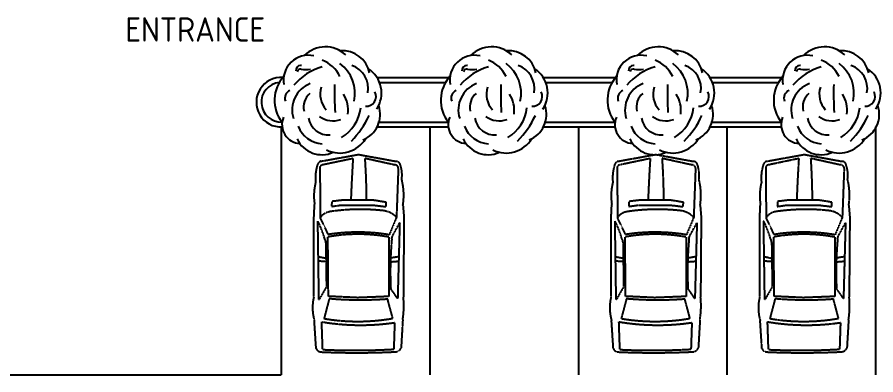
# Model space of a CAD drawing. Header units: inches. Extents: x 527079 to 698187, y -115864 to 63842.
# Drawn here: x 552758 to 570092, y -112817 to -105602 of the extents above; entities that cross this region are included whole.
import ezdxf

# ---------------------------------------------------------------- set-up
doc = ezdxf.new("R2010")
doc.units = ezdxf.units.IN
doc.header["$LTSCALE"] = 8
doc.header["$MEASUREMENT"] = 0
doc.linetypes.add('HIDDEN2', pattern=[0.1875, 0.125, -0.0625])
doc.layers.add('txt', color=7, linetype='Continuous')
doc.styles.get("Standard").update_dxf_attribs({"font": 'isocp.shx'})

# ---------------------------------------------------------------- blocks, each defined once
blk = doc.blocks.new('auto1')
at = {"color": 0, "linetype": 'HIDDEN2'}
for p, q in [((-762, -137), (0, 0)), ((0, 0), (763, -139)), ((-112, -83), (-714, -209)), ((133, -74), (740, -208)), ((-780, -268), (-771, -1275)), ((803, -280), (766, -1270)), ((-899, -1265), (-887, -1005)), ((-539, -948), (-546, -1049)), ((-546, -1049), (-357, -1022)), ((-340, -925), (-539, -948)), ((-357, -1022), (314, -1024)), ((303, -924), (-340, -925)), ((558, -965), (303, -924)), ((314, -1024), (556, -1053)), ((556, -1053), (558, -965)), ((897, -1025), (917, -1266)), ((-901, -2873), (-899, -1265)), ((-798, -2932), (-821, -1343)), ((-609, -1615), (-771, -1275)), ((766, -1270), (620, -1621)), ((687, -1642), (831, -1382)), ((831, -1382), (790, -2909)), ((917, -1266), (911, -2115)), ((-678, -1713), (-660, -1796)), ((-608, -2862), (-618, -1665)), ((615, -1668), (613, -2865)), ((671, -1705), (687, -1642)), ((-660, -1796), (-648, -2669)), ((-813, -2060), (-659, -2092)), ((819, -2062), (653, -2090)), ((-654, -2164), (-813, -2152)), ((807, -2160), (648, -2172)), ((911, -2115), (905, -2870)), ((-648, -2669), (-798, -2932)), ((790, -2909), (649, -2702)), ((-589, -2905), (-696, -3310)), ((-18, -2890), (-608, -2862)), ((613, -2865), (-18, -2890)), ((692, -3306), (586, -2912)), ((-855, -3915), (-892, -3347)), ((-723, -3937), (-742, -3376)), ((729, -3391), (711, -3930)), ((893, -3333), (860, -3898))]:
    blk.add_line(p, q, dxfattribs=at)
for centre, major_axis, start_param, end_param in [((-688, -239), (-148, 0), -1.043927, -0.133792), ((55562, -2316), (-55744, 0), -0.0501, -0.031754), ((-20778, -983), (-20942, 0), 3.146512, 3.195849), ((753, -210), (88.8, 0), 0.159649, 1.457401), ((493, -476), (1364, 0), 2.908143, 3.222463), ((-707, -267), (-73.3, 0), -1.484074, 0.01803), ((719, -273), (84.4, 0), -0.099323, 1.326137), ((-81, -415), (-960, 0), 3.028638, 3.426947), ((-1136, -822), (-2049, 0), 3.017432, 3.338276), ((844, -836), (1744, 0), 2.945386, 3.262923), ((-514, -1379), (-288, 0), -1.452665, -0.467115), ((35, -3783), (3343, 0), 1.44126, 1.745868), ((437, -1448), (-397, 0), 3.735503, 4.637583), ((-3689, -2258), (3087, 0), 0.222653, 0.379455), ((-13, -4036), (-3084, 0), 4.505561, 4.906694), ((-10, -3779), (2712, 0), 1.338049, 1.796886), ((12155, -2365), (-11513, 0), -0.071743, 0.036575), ((520, -3093), (1448, 0), 2.950344, 3.362561), ((40, 1686), (5774, 0), 4.603125, 4.807084), ((-1864, -3052), (2779, 0), -0.126672, 0.082213), ((43, -426), (3770, 0), 4.502518, 4.895357), ((-13, -764), (3255, 0), 4.50074, 4.930504), ((-746, -3895), (-111, 0), 0.225857, 1.452839), ((-38, 6302), (-12878, 0), 1.51478, 1.633564), ((-75, 4892), (-11054, 0), 1.512144, 1.641937), ((735, -3882), (-126, 0), 1.846247, 2.9833)]:
    blk.add_ellipse(centre, major_axis=major_axis, ratio=0.8, start_param=start_param, end_param=end_param, dxfattribs=at)
blk = doc.blocks.new('tr1')
at = {"color": 0}
blk.add_line((-16, 822), (3, 822), dxfattribs=at)
for centre, radius, start, end in [((845, 819), 600, 46.6838, 135.0045), ((503, 747), 503, 77.4574, 190.293), ((1194, 782), 557, 11.3946, 94.7608), ((354, 937), 107, 94.2632, 181.1622), ((354, 937), 107, 85.7368, 94.2632), ((529, 518), 682, 26.4392, 68.2145), ((702, 482), 741, 347.5113, 53.8303), ((1224, 583), 487, 349.0224, 71.2841), ((1118, -119), 1186, 106.4938, 140.0308), ((347, 902), 69.6, 79.9545, 169.7705), ((452, 1495), 533, 259.9545, 280.0455), ((1397, 487), 583, 326.3731, 56.7007), ((540, 342), 720, 137.8227, 218.0359), ((194, 384), 166, 112.2863, 201.8044), ((741, 147), 567, 110.6536, 197.9487), ((1209, 464), 468, 162.2829, 222.0712), ((8109, 491), 7079, 178.6312, 183.1885), ((767, 207), 361, 130.6605, 193.3151), ((699, 138), 606, 352.8007, 32.6291), ((1676, 415), 194, 264.653, 28.7722), ((738, 291), 828, 301.8489, 352.7422), ((1400, 56), 553, 291.5374, 18.9379), ((353, -150), 383, 157.0175, 266.7561), ((1000, 376), 450, 232.9169, 290.4966), ((32, 823), 1871, 315.711, 335.0789), ((913, 56), 415, 190.3763, 274.0623), ((812, 7), 545, 199.8689, 266.8531), ((777, -201), 556, 205.4352, 294.1435), ((1138, -108), 615, 244.2135, 328.1095)]:
    blk.add_arc(centre, radius, start, end, dxfattribs=at)

msp = doc.modelspace()

# ---------------------------------------------------------------- linework, layer by layer
at = {"color": 0}
for p, q in [((560022, -106817), (561476, -106817)), ((560073, -106917), (561406, -106917)), ((563377, -106817), (564840, -106817)), ((563429, -106917), (564771, -106917)), ((566742, -106817), (568196, -106817)), ((566793, -106917), (568126, -106917)), ((560039, -107717), (561463, -107717)), ((563421, -107717), (564827, -107717)), ((566785, -107717), (568183, -107717)), ((558087, -107817), (558087, -112817)), ((560026, -107817), (561463, -107817)), ((561087, -107817), (561087, -112817)), ((563381, -107817), (564827, -107817)), ((564087, -107817), (564087, -112817)), ((566745, -107817), (568183, -107817)), ((567087, -107817), (567087, -112817)), ((570087, -107817), (570087, -112817)), ((547637, -112817), (558087, -112817))]:
    msp.add_line(p, q, dxfattribs=at)
for radius, start, end in [(500, 86.2641, 272.2936), (400, 95.3435, 272.9492)]:
    msp.add_arc((558087, -107317), radius, start, end, dxfattribs=at)

# ---------------------------------------------------------------- block references
for name, p in [('tr1', (558134, -107619)), ('tr1', (561490, -107619)), ('tr1', (564854, -107619)), ('tr1', (568210, -107619)), ('auto1', (559649, -108371)), ('auto1', (565649, -108371)), ('auto1', (568649, -108371))]:
    msp.add_blockref(name, p)

# ---------------------------------------------------------------- texts
at = {"layer": 'txt', "color": 176, "insert": (556353, -105850), "char_height": 492.2, "attachment_point": 5}
msp.add_mtext('ENTRANCE', dxfattribs=at)

doc.saveas('drawing.dxf')
